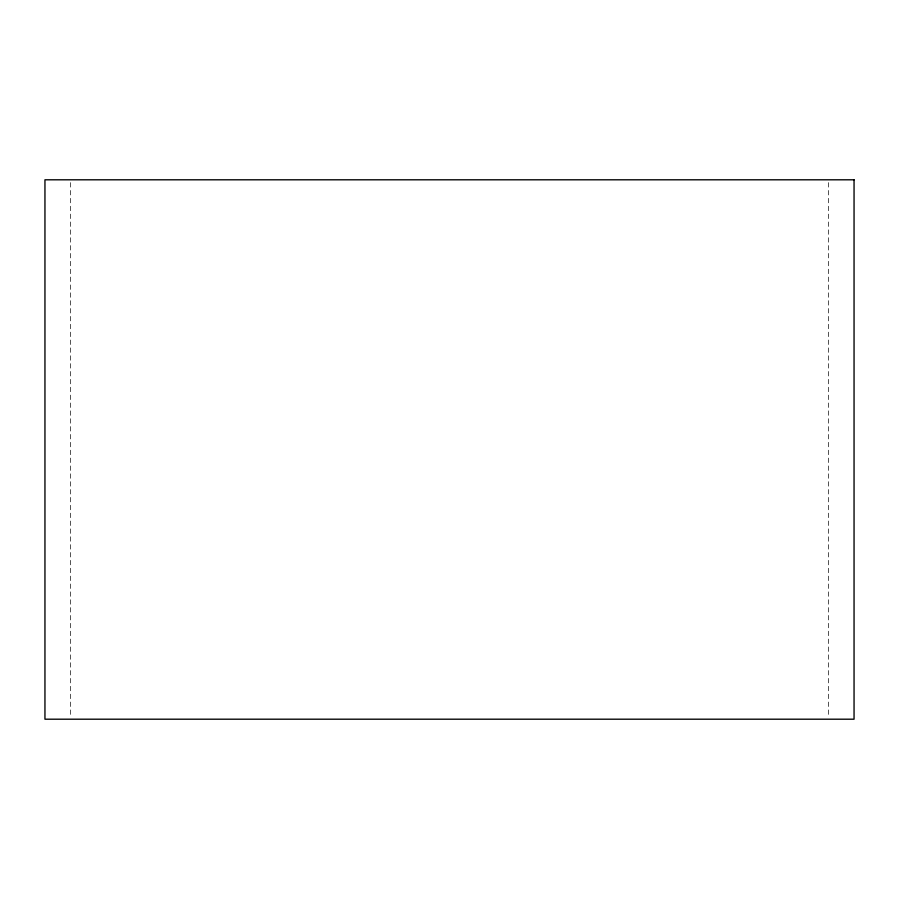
<?xml version="1.0" encoding="UTF-8"?>
<svg xmlns="http://www.w3.org/2000/svg" width="899" height="899" viewBox="0 0 899 899"><rect width="100%" height="100%" fill="white"/><g stroke="black" fill="none" stroke-linecap="round" stroke-linejoin="round"><path stroke-width="0.67" stroke-dasharray="4.5 3.37" d="M828.429 182.609L828.429 716.391M70.572 182.609L70.572 716.391"/><path stroke-width="1.35" d="M854.05 179.8L44.95 179.8L44.95 719.2L854.05 719.2L854.05 179.8"/></g></svg>
